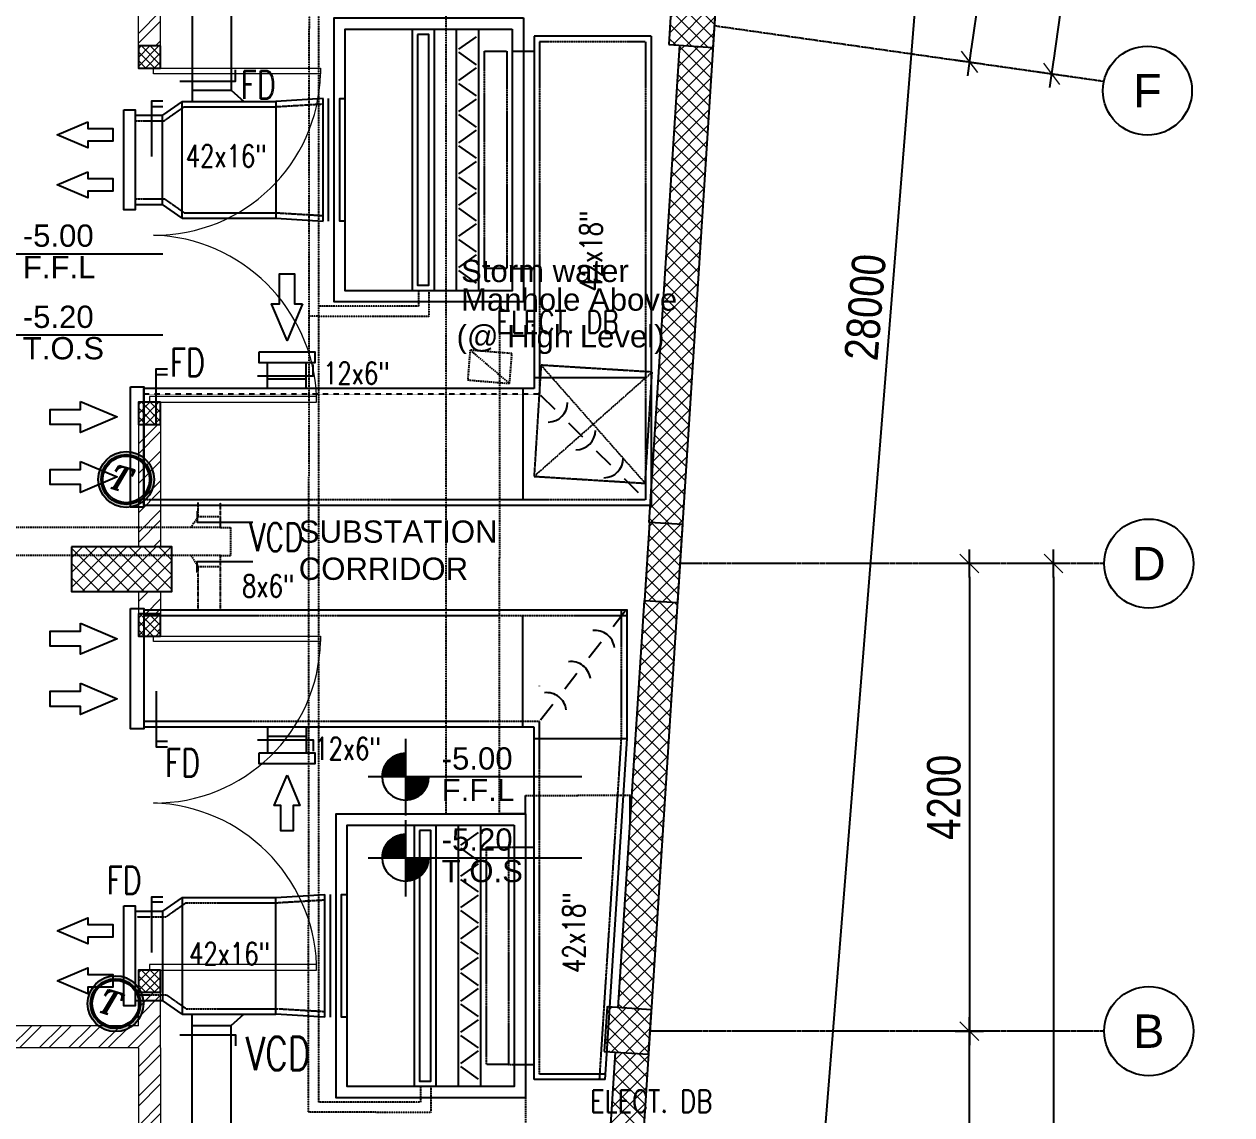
# Model space of a CAD drawing. Header units: inches. Extents: x 1152707 to 1351947, y 326920 to 480291.
# Drawn here: x 1230644 to 1241491, y 346158 to 355954 of the extents above; entities that cross this region are included whole.
import ezdxf
from ezdxf.enums import TextEntityAlignment as Align

# ---------------------------------------------------------------- set-up
doc = ezdxf.new("R2010")
doc.units = ezdxf.units.IN
doc.header["$MEASUREMENT"] = 0
for name, pattern in [('CENTER', [50.8, 31.75, -6.35, 6.35, -6.35]), ('DASHED', [19.05, 12.7, -6.35]), ('DASHED2', [9.525, 6.35, -3.175]), ('DOT2', [3.175, 0, -3.175]), ('HIDDEN', [9.525, 6.35, -3.175]), ('HIDDEN2', [4.7625, 3.175, -1.5875])]:
    doc.linetypes.add(name, pattern=pattern)
for name, color, linetype, lineweight in [('A-BLOCK', 43, 'Continuous', 13), ('A-DOOR', 10, 'Continuous', 15), ('A-HATCH CONCRETE', 254, 'Continuous', 5), ('wall hatch', 252, 'Continuous', 0)]:
    doc.layers.add(name, color=color, linetype=linetype, lineweight=lineweight)
for name, color, linetype in [('AC-Equipment', 2, 'Continuous'), ('AC-Exhaust DUCT', 40, 'Continuous'), ('AC-Fresh DUCT', 100, 'Continuous'), ('AC-Ref PIPES', 3, 'Continuous'), ('AC-Return DUCT', 40, 'Continuous'), ('AC-SDUCT', 5, 'Continuous'), ('AC-Supply  DUCT', 30, 'Continuous'), ('AC-TEXT', 3, 'Continuous'), ('AC-TEXT Fresh DUCT', 140, 'Continuous'), ('AC-TXT', 3, 'Continuous'), ('Axis', 9, 'CENTER'), ('dim-axis', 15, 'Continuous'), ('dim2', 7, 'Continuous'), ('FFNEW', 252, 'Continuous'), ('LGT ELEC', 252, 'Continuous'), ('S-COL', 210, 'Continuous'), ('S-WALL', 1, 'Continuous'), ('SHAFT', 7, 'Continuous'), ('TAXT', 3, 'Continuous'), ('TEXT', 181, 'Continuous'), ('WALL', 30, 'Continuous')]:
    doc.layers.add(name, color=color, linetype=linetype)
doc.styles.add('1', font='romans.shx', dxfattribs={"width": 0.8, "height": 0.125})
doc.styles.add('AC_Duct', font='romans.shx', dxfattribs={"width": 0.8, "height": 0.2})
doc.styles.add('AC_Equipment', font='romans.shx', dxfattribs={"width": 0.75, "height": 0.3})
doc.styles.add('ARIAL', font='ARIALN.TTF')
doc.styles.add('ITALICT', font='italict')
doc.styles.get("Standard").update_dxf_attribs({"font": 'arial.ttf'})
doc.styles.add('style1', font='arial.ttf')
doc.dimstyles.new('DIM-100', dxfattribs={"dimscale": 150, "dimtxt": 2, "dimasz": 1, "dimexe": 0.75, "dimexo": 1, "dimgap": 0.5, "dimtad": 1, "dimdec": 0, "dimzin": 11, "dimdsep": 46, "dimtxsty": 'ARIAL', "dimblk": 'R', "dimcen": 2.5, "dimdle": 1, "dimclrd": 256, "dimclre": 256, "dimclrt": 256, "dimazin": 0, "dimtfac": 1, "dimtdec": 0, "dimtix": 1, "dimtmove": 2, "dimatfit": 3, "dimldrblk": 'R', "dimtolj": 1, "dimtzin": 3, "dimlwd": -1, "dimlwe": 13, "dimarcsym": 0})
pattern_1 = [(45, (1178477.5, -15519.7), (-132.58252, 132.58252), []), (45, (1178565.88, -15519.7), (-132.58252, 132.58252), [])]
pattern_2 = [(45, (1178477.49, -15519.69), (-66.29126, 66.29126), []), (135, (1178477.49, -15519.69), (-66.29126, -66.29126), [])]

# ---------------------------------------------------------------- blocks, each defined once
blk = doc.blocks.new('R')
for p, q in [((0, -1.05), (0, 1.05)), ((-1.05, 0), (1.05, 0))]:
    blk.add_line(p, q)
at = {"color": 4, "lineweight": 13}
blk.add_line((-0.707, -0.707), (0.707, 0.707), dxfattribs=at)
blk = doc.blocks.new('*D122')
at = {"layer": 'Defpoints', "color": 0, "transparency": 16777216}
for p in [(1471950, 582671), (1471356, 578514), (1471356, 578514)]:
    blk.add_point(p, dxfattribs=at)
at = {"layer": 'dim-axis', "color": 251, "linetype": 'DOT2', "lineweight": 13, "transparency": 16777216}
for p, q in [((1472098, 582650), (1472061, 582656)), ((1471505, 578492), (1471468, 578498))]:
    blk.add_line(p, q, dxfattribs=at)
at = {"layer": 'dim-axis', "color": 251, "transparency": 16777216}
blk.add_line((1471933, 582553), (1471373, 578632), dxfattribs=at)
at = {"layer": 'dim-axis', "color": 251, "transparency": 16777216, "xscale": 120, "yscale": 120, "zscale": 120}
for p, rotation in [((1471950, 582671), 81.87732904779527), ((1471356, 578514), 261.8773290477953)]:
    blk.add_blockref('R', p, dxfattribs=dict(at, rotation=rotation))
at = {"layer": 'dim-axis', "color": 251, "transparency": 16777216, "insert": (1471427, 580625), "char_height": 300, "attachment_point": 5, "rotation": 81.8773, "style": 'ARIAL'}
blk.add_mtext('\\A1;4200', dxfattribs=at)
blk = doc.blocks.new('*D126')
at = {"layer": 'Defpoints', "color": 0, "transparency": 16777216}
for p in [(1473731, 589875), (1472094, 578408), (1472094, 578408)]:
    blk.add_point(p, dxfattribs=at)
at = {"layer": 'dim-axis', "color": 251, "linetype": 'DOT2', "lineweight": 13, "transparency": 16777216}
for p, q in [((1473582, 589896), (1473620, 589891)), ((1471946, 578429), (1471983, 578424))]:
    blk.add_line(p, q, dxfattribs=at)
at = {"layer": 'dim-axis', "color": 251, "transparency": 16777216}
blk.add_line((1473714, 589756), (1472111, 578527), dxfattribs=at)
at = {"layer": 'dim-axis', "color": 251, "transparency": 16777216, "xscale": 120, "yscale": 120, "zscale": 120}
for p, rotation in [((1473731, 589875), 81.87726641554076), ((1472094, 578408), 261.8772664155408)]:
    blk.add_blockref('R', p, dxfattribs=dict(at, rotation=rotation))
at = {"layer": 'dim-axis', "color": 251, "transparency": 16777216, "insert": (1472687, 584174), "char_height": 300, "attachment_point": 5, "rotation": 81.8773, "style": 'ARIAL'}
blk.add_mtext('\\A1;11583', dxfattribs=at)
blk = doc.blocks.new('*D127')
at = {"layer": 'Defpoints', "color": 0, "transparency": 16777216}
for p in [(1472112, 574009), (1472112, 562459), (1472112, 562459)]:
    blk.add_point(p, dxfattribs=at)
at = {"layer": 'dim-axis', "color": 251, "linetype": 'DOT2', "lineweight": 13, "transparency": 16777216}
for p, q in [((1471962, 574009), (1472000, 574009)), ((1471962, 562459), (1472000, 562459))]:
    blk.add_line(p, q, dxfattribs=at)
at = {"layer": 'dim-axis', "color": 251, "transparency": 16777216}
blk.add_line((1472112, 573889), (1472112, 562579), dxfattribs=at)
at = {"layer": 'dim-axis', "color": 251, "transparency": 16777216, "xscale": 120, "yscale": 120, "zscale": 120}
for p, rotation in [((1472112, 574009), 90), ((1472112, 562459), 270)]:
    blk.add_blockref('R', p, dxfattribs=dict(at, rotation=rotation))
at = {"layer": 'dim-axis', "color": 251, "transparency": 16777216, "insert": (1471884, 568234), "char_height": 300, "attachment_point": 5, "rotation": 90, "style": 'ARIAL'}
blk.add_mtext('\\A1;11550', dxfattribs=at)
blk = doc.blocks.new('*D106')
at = {"layer": 'Defpoints', "color": 0, "transparency": 16777216}
for p in [(1470260, 590369), (1468019, 562459), (1469530, 562337)]:
    blk.add_point(p, dxfattribs=at)
at = {"layer": 'dim-axis', "color": 251, "linetype": 'DOT2', "lineweight": 13, "transparency": 16777216}
for p, q in [((1470409, 590357), (1471882, 590239)), ((1468169, 562447), (1469642, 562328))]:
    blk.add_line(p, q, dxfattribs=at)
at = {"layer": 'dim-axis', "color": 251, "transparency": 16777216}
blk.add_line((1471760, 590128), (1469539, 562457), dxfattribs=at)
at = {"layer": 'dim-axis', "color": 251, "transparency": 16777216, "xscale": 120, "yscale": 120, "zscale": 120}
for p, rotation in [((1471770, 590248), 85.410651128382), ((1469530, 562337), 265.410651128382)]:
    blk.add_blockref('R', p, dxfattribs=dict(at, rotation=rotation))
at = {"layer": 'dim-axis', "color": 251, "transparency": 16777216, "insert": (1470422, 576311), "char_height": 300, "attachment_point": 5, "rotation": 85.4107, "style": 'ARIAL'}
blk.add_mtext('\\A1;28000', dxfattribs=at)
blk = doc.blocks.new('*D143')
at = {"layer": 'Defpoints', "color": 0, "transparency": 16777216}
for p in [(1470645, 574009), (1470645, 569809), (1471356, 569809)]:
    blk.add_point(p, dxfattribs=at)
at = {"layer": 'dim-axis', "color": 251, "linetype": 'DOT2', "lineweight": 13, "transparency": 16777216}
for p, q in [((1470795, 574009), (1471469, 574009)), ((1470795, 569809), (1471469, 569809))]:
    blk.add_line(p, q, dxfattribs=at)
at = {"layer": 'dim-axis', "color": 251, "transparency": 16777216}
blk.add_line((1471356, 573889), (1471356, 569929), dxfattribs=at)
at = {"layer": 'dim-axis', "color": 251, "transparency": 16777216, "xscale": 120, "yscale": 120, "zscale": 120}
for p, rotation in [((1471356, 574009), 90), ((1471356, 569809), 270)]:
    blk.add_blockref('R', p, dxfattribs=dict(at, rotation=rotation))
at = {"layer": 'dim-axis', "color": 251, "transparency": 16777216, "insert": (1471128, 571909), "char_height": 300, "attachment_point": 5, "rotation": 90, "style": 'ARIAL'}
blk.add_mtext('\\A1;4200', dxfattribs=at)
blk = doc.blocks.new('*D144')
at = {"layer": 'Defpoints', "color": 0, "transparency": 16777216}
for p in [(1470645, 569809), (1471356, 569809), (1470645, 565759)]:
    blk.add_point(p, dxfattribs=at)
at = {"layer": 'dim-axis', "color": 251, "linetype": 'DOT2', "lineweight": 13, "transparency": 16777216}
for p, q in [((1470795, 569809), (1471469, 569809)), ((1470795, 565759), (1471469, 565759))]:
    blk.add_line(p, q, dxfattribs=at)
at = {"layer": 'dim-axis', "color": 251, "transparency": 16777216}
blk.add_line((1471356, 565879), (1471356, 569689), dxfattribs=at)
at = {"layer": 'dim-axis', "color": 251, "transparency": 16777216, "xscale": 120, "yscale": 120, "zscale": 120}
for p, rotation in [((1471356, 569809), 90), ((1471356, 565759), 270)]:
    blk.add_blockref('R', p, dxfattribs=dict(at, rotation=rotation))
at = {"layer": 'dim-axis', "color": 251, "transparency": 16777216, "insert": (1471128, 567784), "char_height": 300, "attachment_point": 5, "rotation": 90, "style": 'ARIAL'}
blk.add_mtext('\\A1;4050', dxfattribs=at)
blk = doc.blocks.new('SEDRGFE')
at = {"layer": 'wall hatch', "ltscale": 500}
h = blk.add_hatch(dxfattribs=at)
h.set_pattern_fill('ANSI35', color=250, scale=500)
h.set_pattern_definition([(45, (1393765.3, 692564.65), (-88.38835, 88.38835), []), (45, (1393853.68, 692564.65), (-88.38835, 88.38835), [156.25, -31.25, 0, -31.25])])
edge = h.paths.add_edge_path(flags=17)
edge.add_line((1395397, 703056), (1395199, 703084))
edge.add_line((1395199, 703084), (1394088, 695296))
edge.add_line((1394088, 695296), (1394301, 695265))
edge.add_line((1394301, 695265), (1395397, 703056))
edge.add_line((1395397, 703056), (1395199, 703084))
h.paths.add_polyline_path([(1395397, 703056), (1395199, 703084), (1394088, 695296), (1394301, 695265)], flags=17)
h.paths.add_polyline_path([(1389810, 680290), (1389610, 680288), (1389610, 674888), (1389810, 674888)])
blk = doc.blocks.new('SWDFHGTRD')
at = {"layer": 'A-HATCH CONCRETE'}
h = blk.add_hatch(dxfattribs=at)
h.set_pattern_fill('ANSI37', color=254, scale=750)
h.set_pattern_definition([(45, (1178476.84, -15514.68), (-66.29126, 66.29126), []), (135, (1178476.84, -15514.68), (-66.29126, -66.29126), [])])
h.paths.add_polyline_path([(1236434, 409180), (1236833, 409154), (1236859, 409553), (1236459, 409579)])
h = blk.add_hatch(dxfattribs=at)
h.set_pattern_fill('ANSI37,_O', color=254, scale=450)
h.set_pattern_definition([(45, (1178477.49, -8019.695), (-39.7747564, 39.7747564), []), (135, (1178477.49, -8019.695), (-39.7747564, -39.7747564), [])])
h.paths.add_polyline_path([(1231870, 409167), (1231670, 409167), (1231670, 408967), (1231870, 408967)])
h = blk.add_hatch(dxfattribs=at)
h.set_pattern_fill('ANSI37,_O', color=254, scale=450)
h.set_pattern_definition([(45, (1178477.49, -11219.695), (-39.7747564, 39.7747564), []), (135, (1178477.49, -11219.695), (-39.7747564, -39.7747564), [])])
h.paths.add_polyline_path([(1231870, 405967), (1231670, 405967), (1231670, 405767), (1231870, 405767)])
h = blk.add_hatch(dxfattribs=at)
h.set_pattern_fill('ANSI37', color=254, scale=750)
h.set_pattern_definition(pattern_2)
h.paths.add_polyline_path([(1236215, 404187), (1236514, 404168), (1236559, 404867), (1236260, 404886)])
h = blk.add_hatch(dxfattribs=at)
h.set_pattern_fill('ANSI37', color=254, scale=750)
h.set_pattern_definition(pattern_2)
h.paths.add_polyline_path([(1231070, 404667), (1231070, 404267), (1231971, 404267), (1231971, 404667)])
h = blk.add_hatch(dxfattribs=at)
h.set_pattern_fill('ANSI37,_O', color=254, scale=450)
h.set_pattern_definition([(45, (1178477.49, -15519.695), (-39.7747564, 39.7747564), []), (135, (1178477.49, -15519.695), (-39.7747564, -39.7747564), [])])
h.paths.add_polyline_path([(1231870, 404067), (1231670, 404067), (1231670, 403867), (1231870, 403867)])
h = blk.add_hatch(dxfattribs=at)
h.set_pattern_fill('ANSI37,_O', color=254, scale=450)
h.set_pattern_definition([(45, (1178477.49, -16319.695), (-39.7747564, 39.7747564), []), (135, (1178477.49, -16319.695), (-39.7747564, -39.7747564), [])])
h.paths.add_polyline_path([(1231870, 400867), (1231670, 400867), (1231670, 400667), (1231870, 400667)])
h = blk.add_hatch(dxfattribs=at)
h.set_pattern_fill('ANSI37', color=254, scale=750)
h.set_pattern_definition([(45, (1178476.25, -15527.655), (-66.29126, 66.29126), []), (135, (1178476.25, -15527.655), (-66.29126, -66.29126), [])])
h.paths.add_polyline_path([(1235854, 400135), (1236253, 400110), (1236279, 400509), (1235880, 400535)])
at = {"layer": 'TEXT', "ltscale": 0.5}
h = blk.add_hatch(dxfattribs=at)
h.set_pattern_fill('ANSI31', color=254, scale=0.8)
h.set_pattern_definition([(45, (152077.1624, -186969.23843), (-0.070710678119, 0.070710678119), [])])
h.paths.add_polyline_path([(1234069, 402814, 0.414214), (1233859, 402604), (1234069, 402604)])
h.paths.add_polyline_path([(1234279, 402604), (1234069, 402604), (1234069, 402394, 0.414214)])
h = blk.add_hatch(dxfattribs=at)
h.set_pattern_fill('ANSI31', color=254, scale=0.8)
h.set_pattern_definition([(45, (152077.1624, -187697.63843), (-0.070710678119, 0.070710678119), [])])
h.paths.add_polyline_path([(1234069, 402086, 0.414214), (1233859, 401876), (1234069, 401876)])
h.paths.add_polyline_path([(1234279, 401876), (1234069, 401876), (1234069, 401666, 0.414214)])
at = {"layer": 'wall hatch', "ltscale": 500}
h = blk.add_hatch(dxfattribs=at)
h.set_pattern_fill('ANSI35', color=254, scale=500)
h.set_pattern_definition([(45, (1230525.84, 410944.42), (-88.3883, 88.3883), []), (45, (1230614.23, 410944.42), (-88.3883, 88.3883), [156.25, -31.25, 0, -31.25])])
edge = h.paths.add_edge_path(flags=17)
edge.add_line((1232158, 421436), (1231960, 421464))
edge.add_line((1231960, 421464), (1230848, 413676))
edge.add_line((1230848, 413676), (1231062, 413645))
edge.add_line((1231062, 413645), (1232158, 421436))
edge.add_line((1232158, 421436), (1231960, 421464))
h.paths.add_polyline_path([(1232158, 421436), (1231960, 421464), (1230848, 413676), (1231062, 413645)], flags=17)
h.paths.add_polyline_path([(1230334, 410127), (1230362, 410325), (1226370, 410894), (1226370, 410733), (1226370, 410696), (1226370, 399967), (1226570, 399967), (1226570, 410664)])
h.paths.add_polyline_path([(1230652, 410940), (1230454, 410968), (1230419, 410721), (1230617, 410692)])
h.paths.add_polyline_path([(1226370, 398667), (1226570, 398670), (1226570, 398767), (1226370, 398767)])
h = blk.add_hatch(dxfattribs=at)
h.set_pattern_fill('ANSI32', color=254, scale=500)
h.set_pattern_definition(pattern_1)
h.paths.add_polyline_path([(1231211, 410022), (1231324, 409985), (1231211, 410022)])
h.paths.add_polyline_path([(1231670, 409167), (1231870, 409167), (1231870, 410109), (1231352, 410183), (1231324, 409985), (1231670, 409934), (1231670, 408967)])
h = blk.add_hatch(dxfattribs=at)
h.set_pattern_fill('ANSI32', color=254, scale=500)
h.set_pattern_definition([(45, (1178452.5, -15519.7), (-132.58252, 132.58252), []), (45, (1178540.88, -15519.7), (-132.58252, 132.58252), [])])
h.paths.add_polyline_path([(1231870, 404267), (1231845, 404267), (1231845, 403867), (1231856, 403867), (1231870, 403867)])
h.paths.add_polyline_path([(1231670, 404067), (1231845, 404067), (1231845, 404267), (1231670, 404267)])
h.paths.add_polyline_path([(1231870, 405767), (1231670, 405767), (1231670, 404667), (1231870, 404667)])
h = blk.add_hatch(dxfattribs=at)
h.set_pattern_fill('ANSI32', color=254, scale=500)
h.set_pattern_definition(pattern_1)
edge = h.paths.add_edge_path()
edge.add_line((1231870, 400667), (1231670, 400667))
edge.add_line((1231670, 400667), (1231670, 400367))
edge.add_line((1231670, 400367), (1227146, 400367))
edge.add_arc((1226771, 400311), 379, -22.3179, 8.5397, ccw=False)
edge.add_line((1227122, 400167), (1231670, 400167))
edge.add_line((1231670, 400167), (1231670, 399417))
edge.add_line((1231670, 399417), (1231870, 399417))
edge.add_line((1231870, 399417), (1231870, 400667))
at = {"layer": 'A-BLOCK', "color": 254, "ltscale": 100}
for p, q in [((1231870, 408967), (1231870, 410109)), ((1231670, 408967), (1231670, 409936)), ((1231870, 408967), (1231670, 408967)), ((1231670, 405967), (1231670, 404667)), ((1231870, 405967), (1231670, 405967)), ((1231870, 405967), (1231870, 404667)), ((1231670, 404267), (1231670, 403867)), ((1231870, 404267), (1231870, 403867)), ((1231870, 403867), (1231670, 403867)), ((1231670, 400367), (1231670, 400867)), ((1231870, 400867), (1231670, 400867)), ((1231870, 400167), (1231870, 400867)), ((1231670, 400367), (1226570, 400367)), ((1231670, 400167), (1226570, 400167)), ((1231670, 400167), (1231670, 399217)), ((1231870, 400167), (1231870, 399217))]:
    blk.add_line(p, q, dxfattribs=at)
at = {"layer": 'A-DOOR', "color": 254}
for p, q in [((1231806, 408917), (1231806, 408967)), ((1231770, 406017), (1231770, 405967)), ((1231806, 403817), (1231806, 403867)), ((1231770, 400917), (1231770, 400867))]:
    blk.add_line(p, q, dxfattribs=at)
for points in [[(1231856, 408967), (1231806, 408967), (1233305, 408967), (1233305, 408917), (1231806, 408917)], [(1231820, 405967), (1231770, 405967), (1233270, 405967), (1233270, 406017), (1231770, 406017)], [(1231856, 403867), (1231806, 403867), (1233305, 403867), (1233305, 403817), (1231806, 403817)], [(1231820, 400867), (1231770, 400867), (1233270, 400867), (1233270, 400917), (1231770, 400917)]]:
    blk.add_lwpolyline(points, dxfattribs=at)
for centre, radius, start, end in [((1231819, 408954), 1487, 269.4746, 358.5943), ((1231757, 405953), 1515, 2.4168, 88.1519), ((1231819, 403854), 1487, 269.4746, 358.5943), ((1231757, 400853), 1515, 2.4168, 88.1519)]:
    blk.add_arc(centre, radius, start, end, dxfattribs=at)
at = {"layer": 'A-HATCH CONCRETE', "color": 254, "linetype": 'Continuous'}
for p, q in [((1236439, 409251), (1236438, 409252)), ((1236442, 409300), (1236443, 409301)), ((1236513, 408841), (1236826, 409155)), ((1236522, 408983), (1236702, 409163)), ((1236531, 409125), (1236577, 409171)), ((1236815, 408876), (1236533, 409158)), ((1236823, 409000), (1236658, 409165)), ((1236831, 409125), (1236800, 409156)), ((1236504, 408700), (1236824, 409020)), ((1236807, 408751), (1236525, 409033)), ((1236799, 408626), (1236517, 408908)), ((1236495, 408558), (1236815, 408879)), ((1236486, 408416), (1236806, 408737)), ((1236791, 408502), (1236509, 408784)), ((1236477, 408275), (1236797, 408595)), ((1236783, 408377), (1236501, 408659)), ((1236775, 408253), (1236493, 408535)), ((1236468, 408133), (1236788, 408454)), ((1236767, 408128), (1236485, 408410)), ((1236458, 407991), (1236779, 408312)), ((1236759, 408003), (1236477, 408285)), ((1236449, 407850), (1236770, 408170)), ((1236751, 407879), (1236469, 408161)), ((1236440, 407708), (1236761, 408029)), ((1236743, 407754), (1236461, 408036)), ((1236431, 407566), (1236752, 407887)), ((1236735, 407629), (1236453, 407912)), ((1236422, 407425), (1236743, 407745)), ((1236727, 407505), (1236445, 407787)), ((1236413, 407283), (1236734, 407604)), ((1236720, 407380), (1236437, 407662)), ((1236712, 407256), (1236429, 407538)), ((1236404, 407141), (1236725, 407462)), ((1236704, 407131), (1236421, 407413)), ((1236395, 407000), (1236716, 407320)), ((1236696, 407006), (1236413, 407289)), ((1236386, 406858), (1236707, 407179)), ((1236688, 406882), (1236405, 407164)), ((1236377, 406716), (1236698, 407037)), ((1236680, 406757), (1236397, 407039)), ((1236368, 406575), (1236689, 406896)), ((1236672, 406633), (1236389, 406915)), ((1236359, 406433), (1236679, 406754)), ((1236664, 406508), (1236381, 406790)), ((1236656, 406383), (1236373, 406666)), ((1236349, 406291), (1236670, 406612)), ((1236648, 406259), (1236365, 406541)), ((1236340, 406150), (1236661, 406471)), ((1236640, 406134), (1236357, 406416)), ((1236331, 406008), (1236652, 406329)), ((1236632, 406010), (1236349, 406292)), ((1236322, 405866), (1236643, 406187)), ((1236624, 405885), (1236341, 406167)), ((1236313, 405725), (1236634, 406046)), ((1236616, 405760), (1236334, 406043)), ((1236304, 405583), (1236625, 405904)), ((1236608, 405636), (1236326, 405918)), ((1236295, 405441), (1236616, 405762)), ((1236600, 405511), (1236318, 405794)), ((1236592, 405386), (1236310, 405669)), ((1236286, 405300), (1236607, 405621)), ((1236584, 405262), (1236302, 405544)), ((1236277, 405158), (1236598, 405479)), ((1236268, 405016), (1236589, 405337)), ((1236576, 405137), (1236294, 405420)), ((1236568, 405013), (1236286, 405295)), ((1236269, 404885), (1236580, 405196)), ((1236560, 404888), (1236278, 405171)), ((1236441, 404874), (1236270, 405046)), ((1236394, 404877), (1236571, 405054)), ((1236300, 404883), (1236262, 404921)), ((1236518, 404869), (1236562, 404912)), ((1236254, 404797), (1236254, 404797)), ((1236259, 404875), (1236259, 404875)), ((1236250, 404733), (1236250, 404733)), ((1236240, 404591), (1236241, 404592)), ((1236246, 404672), (1236246, 404672)), ((1236238, 404547), (1236238, 404548)), ((1236230, 404423), (1236230, 404423)), ((1236231, 404450), (1236232, 404450)), ((1236222, 404308), (1236223, 404308)), ((1236222, 404298), (1236222, 404298)), ((1236195, 403883), (1236482, 404170)), ((1236204, 404025), (1236358, 404178)), ((1236213, 404166), (1236233, 404186)), ((1236496, 403891), (1236214, 404174)), ((1236504, 404016), (1236341, 404179)), ((1236512, 404140), (1236483, 404170)), ((1236186, 403741), (1236507, 404063)), ((1236488, 403767), (1236206, 404049)), ((1236177, 403600), (1236498, 403921)), ((1236480, 403642), (1236198, 403925)), ((1236168, 403458), (1236489, 403779)), ((1236472, 403518), (1236190, 403800)), ((1236159, 403316), (1236480, 403638)), ((1236464, 403393), (1236182, 403675)), ((1236150, 403175), (1236471, 403496)), ((1236456, 403268), (1236174, 403551)), ((1236448, 403144), (1236166, 403426)), ((1236141, 403033), (1236462, 403354)), ((1236440, 403019), (1236158, 403302)), ((1236131, 402891), (1236453, 403213)), ((1236432, 402895), (1236150, 403177)), ((1236122, 402750), (1236444, 403071)), ((1236424, 402770), (1236142, 403052)), ((1236113, 402608), (1236434, 402929)), ((1236416, 402645), (1236134, 402928)), ((1236104, 402466), (1236425, 402788)), ((1236408, 402521), (1236126, 402803)), ((1236095, 402325), (1236416, 402646)), ((1236400, 402396), (1236118, 402679)), ((1236392, 402272), (1236110, 402554)), ((1236086, 402183), (1236407, 402504)), ((1236384, 402147), (1236102, 402429)), ((1236077, 402041), (1236398, 402363)), ((1236376, 402022), (1236094, 402305)), ((1236068, 401900), (1236389, 402221)), ((1236368, 401898), (1236086, 402180)), ((1236059, 401758), (1236380, 402079)), ((1236360, 401773), (1236078, 402056)), ((1236050, 401616), (1236371, 401938)), ((1236352, 401649), (1236070, 401931)), ((1236041, 401475), (1236362, 401796)), ((1236344, 401524), (1236062, 401807)), ((1236032, 401333), (1236353, 401654)), ((1236336, 401399), (1236054, 401682)), ((1236328, 401275), (1236046, 401557)), ((1236022, 401191), (1236344, 401513)), ((1236320, 401150), (1236038, 401433)), ((1236013, 401050), (1236335, 401371)), ((1236004, 400908), (1236325, 401229)), ((1236312, 401026), (1236030, 401308)), ((1236304, 400901), (1236022, 401184)), ((1235995, 400766), (1236316, 401088)), ((1236296, 400776), (1236014, 401059)), ((1235986, 400625), (1236307, 400946)), ((1236288, 400652), (1236006, 400934)), ((1236280, 400527), (1235998, 400810)), ((1236020, 400526), (1236298, 400804)), ((1236158, 400517), (1235990, 400685)), ((1236144, 400518), (1236289, 400663)), ((1236017, 400526), (1235982, 400561)), ((1235878, 400517), (1235879, 400518)), ((1235880, 400530), (1235879, 400531)), ((1236269, 400510), (1236280, 400521)), ((1235869, 400375), (1235870, 400376)), ((1235872, 400405), (1235871, 400406)), ((1235860, 400234), (1235861, 400234)), ((1235864, 400281), (1235863, 400281)), ((1235856, 400156), (1235855, 400157)), ((1235878, 400134), (1235870, 400142)), ((1235892, 400133), (1235900, 400140)), ((1235950, 400058), (1236017, 400125)), ((1236241, 399904), (1236020, 400125)), ((1235932, 399775), (1236253, 400096)), ((1235941, 399916), (1236141, 400117)), ((1236233, 399780), (1235950, 400062)), ((1236249, 400029), (1236162, 400116)), ((1235923, 399633), (1236244, 399954)), ((1236225, 399655), (1235942, 399938)), ((1235913, 399491), (1236235, 399813)), ((1236217, 399531), (1235934, 399813)), ((1236209, 399406), (1235926, 399688)), ((1235904, 399350), (1236226, 399671))]:
    blk.add_line(p, q, dxfattribs=at)
at = {"layer": 'S-COL', "color": 254, "linetype": 'ByBlock'}
blk.add_lwpolyline([(1236434, 409180), (1236833, 409154), (1236859, 409553), (1236459, 409579)], close=True, dxfattribs=at)
at = {"layer": 'S-COL', "color": 254}
for points in [[(1231870, 409167), (1231670, 409167), (1231670, 408967), (1231870, 408967)], [(1231870, 405967), (1231670, 405967), (1231670, 405767), (1231870, 405767)], [(1236215, 404187), (1236514, 404168), (1236559, 404867), (1236260, 404886)], [(1231070, 404667), (1231070, 404267), (1231971, 404267), (1231971, 404667)], [(1231870, 404067), (1231670, 404067), (1231670, 403867), (1231870, 403867)], [(1231870, 400867), (1231670, 400867), (1231670, 400667), (1231870, 400667)], [(1235854, 400135), (1236253, 400110), (1236279, 400509), (1235880, 400535)]]:
    blk.add_lwpolyline(points, close=True, dxfattribs=at)
at = {"layer": 'S-WALL', "color": 254}
for points in [[(1187961, 427993), (1187961, 427993), (1185666, 392967), (1235796, 392967), (1237587, 420910), (1223622, 422903)], [(1236259, 404886), (1236534, 409173)], [(1235980, 400528), (1236215, 404187)], [(1235752, 396966), (1235954, 400129)]]:
    blk.add_lwpolyline(points, dxfattribs=at)
at = {"layer": 'SHAFT', "color": 254, "linetype": 'HIDDEN', "ltscale": 0.5}
for p, q in [((1235224, 405301, 0), (1236284, 406237, 0)), ((1235286, 406299, 0), (1236222, 405239, 0))]:
    blk.add_line(p, q, dxfattribs=at)
at = {"layer": 'SHAFT', "color": 254, "linetype": 'HIDDEN', "ltscale": 0.5, "elevation": 0}
blk.add_lwpolyline([(1235286, 406299), (1235224, 405301), (1236222, 405239), (1236284, 406237)], close=True, dxfattribs=at)
at = {"layer": 'TEXT', "color": 254, "ltscale": 0.5}
for p, q in [((1229973, 407300), (1231891, 407300)), ((1229973, 406572), (1231891, 406572)), ((1234069, 402942), (1234069, 402254)), ((1233735, 402604), (1235652, 402604)), ((1234069, 402213), (1234069, 401526)), ((1233735, 401876), (1235652, 401876))]:
    blk.add_line(p, q, dxfattribs=at)
for centre in [(1234069, 402604), (1234069, 401876)]:
    blk.add_arc(centre, 210, 90, 0, dxfattribs=at)
at = {"layer": 'TAXT', "color": 254, "ltscale": 100, "style": 'style1'}
for s, p in [('Storm water', (1234568, 407046)), ('Manhole Above', (1234568, 406789)), ('(@ High Level)', (1234528, 406459))]:
    blk.add_text(s, height=200, dxfattribs=at).set_placement(p)
at = {"layer": 'TEXT', "color": 254, "ltscale": 0.5, "style": 'style1'}
for s, p in [('-5.00', (1230632, 407363)), ('F.F.L', (1230632, 407080)), ('-5.20', (1230632, 406634)), ('T.O.S', (1230632, 406352)), ('-5.00', (1234394, 402667)), ('F.F.L', (1234394, 402384)), ('-5.20', (1234394, 401939)), ('T.O.S', (1234394, 401656))]:
    blk.add_text(s, height=200, dxfattribs=at).set_placement(p)
blk = doc.blocks.new('A$C00FA4E35')
at = {"layer": 'AC-SDUCT'}
h = blk.add_hatch(color=252, dxfattribs=at)
edge = h.paths.add_edge_path()
edge.add_arc((59085.525, 15086.166), 250.924, 163.6029845, 523.6029845, ccw=False)
edge = h.paths.add_edge_path(flags=17)
edge.add_arc((59085.525, 15086.166), 223.699, 163.6029845, 523.6029845, ccw=False)
h = blk.add_hatch(color=252, dxfattribs=at)
edge = h.paths.add_edge_path()
edge.add_arc((58989.844, 10377.912), 250.924, 163.6029845, 523.6029845, ccw=False)
edge = h.paths.add_edge_path(flags=17)
edge.add_arc((58989.844, 10377.912), 223.699, 163.6029845, 523.6029845, ccw=False)
at = {"color": 252, "linetype": 'Continuous', "ltscale": 100}
for p, q in [((59315.533, 18437.229), (59415.533, 18437.229)), ((59355.688, 16029.61), (59455.688, 16029.61)), ((59355.688, 12734.261), (59455.688, 12734.261)), ((59415.533, 11288.196), (59315.533, 11288.196))]:
    blk.add_line(p, q, dxfattribs=at)
at = {"color": 252, "linetype": 'Continuous', "ltscale": 0.02}
for p, q in [((62749.031, 16003.216), (63749.031, 16003.216)), ((62649.031, 15903.216), (62649.031, 14903.216)), ((62937.14, 15715.107), (62810.922, 15841.326)), ((63187.14, 15465.107), (63060.922, 15591.326)), ((63437.14, 15215.107), (63310.922, 15341.326)), ((63687.14, 14965.107), (63560.922, 15091.326))]:
    blk.add_line(p, q, dxfattribs=at)
at = {"color": 252, "linetype": 'Continuous', "ltscale": 100}
for points in [[(59566.362, 18664.692), (60066.362, 18664.692), (60066.362, 18764.692)], [(59315.533, 17987.229), (59315.533, 18487.229), (59415.533, 18487.229)], [(58740.473, 18297.668), (58740.473, 18237.668), (58965.473, 18237.668), (58965.473, 18125.168), (58740.473, 18125.168), (58740.473, 18065.168), (58465.473, 18181.418), (58740.473, 18297.668)], [(58740.553, 17847.702), (58740.553, 17787.702), (58965.553, 17787.702), (58965.553, 17675.202), (58740.553, 17675.202), (58740.553, 17615.202), (58465.553, 17731.452), (58740.553, 17847.702)], [(60669.545, 16662.69), (60530.045, 16332.69), (60390.545, 16662.69), (60462.545, 16662.69), (60462.545, 16932.69), (60597.545, 16932.69), (60597.545, 16662.69), (60669.545, 16662.69)], [(59355.688, 15579.61), (59355.688, 16079.61), (59455.688, 16079.61)], [(60265.29, 16017.396), (60765.29, 16017.396), (60765.29, 16117.396)], [(58674.044, 15787.716), (59004.044, 15648.216), (58674.044, 15508.716), (58674.044, 15580.716), (58404.044, 15580.716), (58404.044, 15715.716), (58674.044, 15715.716), (58674.044, 15787.716)], [(58674.044, 15247.716), (59004.044, 15108.216), (58674.044, 14968.716), (58674.044, 15040.716), (58404.044, 15040.716), (58404.044, 15175.716), (58674.044, 15175.716), (58674.044, 15247.716)], [(59721.693, 14801.047), (59721.693, 14701.047), (60221.693, 14701.047)], [(59721.693, 14249.884), (59721.693, 14349.884), (60221.693, 14349.884)], [(58674.044, 13795.154), (59004.044, 13655.654), (58674.044, 13516.154), (58674.044, 13588.154), (58404.044, 13588.154), (58404.044, 13723.154), (58674.044, 13723.154), (58674.044, 13795.154)], [(58674.044, 13255.154), (59004.044, 13115.654), (58674.044, 12976.154), (58674.044, 13048.154), (58404.044, 13048.154), (58404.044, 13183.154), (58674.044, 13183.154), (58674.044, 13255.154)], [(59355.688, 13184.261), (59355.688, 12684.261), (59455.688, 12684.261)], [(60265.29, 12746.475), (60765.29, 12746.475), (60765.29, 12646.475)], [(60530.045, 12431.181), (60646.295, 12156.181), (60586.295, 12156.181), (60586.295, 11931.181), (60473.795, 11931.181), (60473.795, 12156.181), (60413.795, 12156.181), (60530.045, 12431.181)], [(59315.533, 10838.196), (59315.533, 11338.196), (59415.533, 11338.196)], [(58465.553, 11032.419), (58740.553, 11148.669), (58740.553, 11088.669), (58965.553, 11088.669), (58965.553, 10976.169), (58740.553, 10976.169), (58740.553, 10916.169), (58465.553, 11032.419)], [(58465.553, 10582.419), (58740.553, 10698.669), (58740.553, 10638.669), (58965.553, 10638.669), (58965.553, 10526.169), (58740.553, 10526.169), (58740.553, 10466.169), (58465.553, 10582.419)], [(59566.362, 10099.179), (60066.362, 10099.179), (60066.362, 9999.179)]]:
    blk.add_lwpolyline(points, dxfattribs=at)
for points in [[(59065.553, 18406.452), (59165.553, 18406.452), (59165.553, 17506.452), (59065.553, 17506.452)], [(60280.045, 16232.69), (60780.045, 16232.69), (60780.045, 16132.69), (60280.045, 16132.69)], [(59124.044, 15918.216), (59244.044, 15918.216), (59244.044, 14838.216), (59124.044, 14838.216)], [(59124.044, 13925.654), (59244.044, 13925.654), (59244.044, 12845.654), (59124.044, 12845.654)], [(60280.045, 12631.181), (60780.045, 12631.181), (60780.045, 12531.181), (60280.045, 12531.181)], [(59065.553, 11257.419), (59165.553, 11257.419), (59165.553, 10357.419), (59065.553, 10357.419)]]:
    blk.add_lwpolyline(points, close=True, dxfattribs=at)
at = {"color": 252, "linetype": 'Continuous', "ltscale": 0.02}
for centre in [(62875.287, 15776.96), (63125.287, 15526.96), (63375.287, 15276.96)]:
    blk.add_arc(centre, 175, 270, 0, dxfattribs=at)
at = {"layer": 'AC-Equipment', "color": 252, "linetype": 'Continuous'}
for p, q in [((61653.231, 19131.452), (61653.231, 16781.452)), ((61853.231, 16781.452), (61853.231, 19131.452)), ((62053.231, 16781.452), (62053.231, 19131.452)), ((62253.231, 16781.452), (62253.231, 19131.452)), ((60853.231, 17406.452), (60853.231, 18506.452)), ((60903.231, 17406.452), (60903.231, 18506.452)), ((60953.231, 17406.452), (60953.231, 18506.452)), ((61670.671, 11982.419), (61670.671, 9632.419)), ((61870.671, 9632.419), (61870.671, 11982.419)), ((62070.671, 9632.419), (62070.671, 11982.419)), ((62270.671, 9632.419), (62270.671, 11982.419)), ((60870.671, 10257.419), (60870.671, 11357.419)), ((60920.671, 10257.419), (60920.671, 11357.419)), ((60970.671, 10257.419), (60970.671, 11357.419))]:
    blk.add_line(p, q, dxfattribs=at)
at = {"layer": 'AC-Equipment', "color": 252, "linetype": 'Continuous', "ltscale": 0.02}
for p, q in [((62073.231, 18950.747), (62233.231, 19062.78)), ((62233.231, 18810.705), (62073.231, 18922.738)), ((62073.231, 18670.664), (62233.231, 18782.697)), ((62233.231, 18530.622), (62073.231, 18642.655)), ((62073.231, 18390.581), (62233.231, 18502.614)), ((62233.231, 18250.539), (62073.231, 18362.572)), ((62073.231, 18110.498), (62233.231, 18222.531)), ((62233.231, 17970.456), (62073.231, 18082.489)), ((62073.231, 17830.415), (62233.231, 17942.448)), ((62233.231, 17690.373), (62073.231, 17802.406)), ((62073.231, 17550.331), (62233.231, 17662.365)), ((62233.231, 17410.29), (62073.231, 17522.323)), ((62073.231, 17270.248), (62233.231, 17382.282)), ((62233.231, 17130.207), (62073.231, 17242.24)), ((62073.231, 16990.165), (62233.231, 17102.199)), ((62233.231, 16850.124), (62073.231, 16962.157)), ((62090.671, 11801.714), (62250.671, 11913.747)), ((62250.671, 11661.672), (62090.671, 11773.705)), ((62090.671, 11521.631), (62250.671, 11633.664)), ((62250.671, 11381.589), (62090.671, 11493.622)), ((62090.671, 11241.548), (62250.671, 11353.581)), ((62250.671, 11101.506), (62090.671, 11213.539)), ((62090.671, 10961.465), (62250.671, 11073.498)), ((62250.671, 10821.423), (62090.671, 10933.456)), ((62090.671, 10681.382), (62250.671, 10793.415)), ((62250.671, 10541.34), (62090.671, 10653.373)), ((62090.671, 10401.299), (62250.671, 10513.332)), ((62250.671, 10261.257), (62090.671, 10373.29)), ((62090.671, 10121.216), (62250.671, 10233.249)), ((62250.671, 9981.174), (62090.671, 10093.207)), ((62090.671, 9841.133), (62250.671, 9953.166)), ((62250.671, 9701.091), (62090.671, 9813.124))]:
    blk.add_line(p, q, dxfattribs=at)
at = {"layer": 'AC-Equipment', "color": 252, "linetype": 'Continuous'}
for points in [[(62653.231, 19231.452), (62653.231, 16681.452), (60953.231, 16681.452), (60953.231, 19231.452)], [(62553.231, 19131.452), (62553.231, 16781.452), (61053.231, 16781.452), (61053.231, 19131.452)], [(61703.231, 19081.452), (61703.231, 16831.452), (61803.231, 16831.452), (61803.231, 19081.452)], [(62670.671, 12082.419), (62670.671, 9532.419), (60970.671, 9532.419), (60970.671, 12082.419)], [(62570.671, 11982.419), (62570.671, 9632.419), (61070.671, 9632.419), (61070.671, 11982.419)], [(61720.671, 11932.419), (61720.671, 9682.419), (61820.671, 9682.419), (61820.671, 11932.419)]]:
    blk.add_lwpolyline(points, close=True, dxfattribs=at)
at = {"layer": 'AC-Equipment', "color": 252, "linetype": 'DASHED2', "ltscale": 0.05}
for points in [[(62503.231, 18931.452), (62503.231, 16981.452), (62303.231, 16981.452), (62303.231, 18931.452)], [(62520.671, 11782.419), (62520.671, 9832.419), (62320.671, 9832.419), (62320.671, 11782.419)]]:
    blk.add_lwpolyline(points, close=True, dxfattribs=at)
at = {"layer": 'AC-Equipment', "color": 252, "linetype": 'Continuous'}
for points in [[(61053.231, 17406.452), (61003.231, 17406.452), (61003.231, 18506.452), (61053.231, 18506.452)], [(61070.671, 10257.419), (61020.671, 10257.419), (61020.671, 11357.419), (61070.671, 11357.419)]]:
    blk.add_lwpolyline(points, dxfattribs=at)
at = {"layer": 'AC-Exhaust DUCT', "color": 252, "linetype": 'DASHED'}
blk.add_line((62174.136, 16247.525), (62528.55, 15948.716), dxfattribs=at)
blk.add_lwpolyline([(62550.471, 16216.745), (62174.136, 16247.525), (62152.215, 15979.497), (62528.55, 15948.716)], close=True, dxfattribs=at)
at = {"layer": 'AC-Fresh DUCT', "color": 252, "linetype": 'CENTER', "ltscale": 0.02}
for p, q in [((59732.415, 14753.394), (59732.415, 14878.82)), ((59932.415, 14653.394), (59932.415, 14878.82)), ((59932.415, 13910.654), (59932.415, 14403.394)), ((59732.415, 13910.654), (59732.415, 14303.394))]:
    blk.add_line(p, q, dxfattribs=at)
at = {"layer": 'AC-Fresh DUCT', "color": 252, "linetype": 'DASHED'}
for p, q in [((59665.614, 14653.394), (59732.415, 14753.394)), ((59732.415, 14753.394), (59932.415, 14753.394)), ((59932.415, 14653.394), (53817.548, 14653.394)), ((59932.415, 14653.394), (60022.182, 14653.394)), ((60022.182, 14653.394), (60022.182, 14403.394)), ((59932.415, 14403.394), (53895.992, 14403.394)), ((59666.861, 14403.394), (59732.415, 14303.394)), ((59932.415, 14403.394), (60022.182, 14403.394)), ((59732.415, 14303.394), (59932.415, 14303.394))]:
    blk.add_line(p, q, dxfattribs=at)
at = {"layer": 'AC-Ref PIPES', "color": 252, "linetype": 'DASHED', "ltscale": 0.02}
for p, q in [((61959.871, 12082.419), (61959.871, 21462.198)), ((60815.949, 9493.976), (60815.949, 19993.948)), ((60723.251, 9402.217), (60731.078, 19924.586)), ((61710.701, 16781.602), (61710.701, 16643.009)), ((61803.231, 16781.452), (61803.059, 16550.434)), ((61710.701, 16643.009), (60815.949, 16643.009)), ((61803.059, 16550.434), (60728.569, 16551.233)), ((61728.141, 9632.569), (61728.141, 9493.976)), ((61820.671, 9632.419), (61820.499, 9401.401)), ((61728.141, 9493.976), (60815.949, 9493.976)), ((61820.499, 9401.401), (60723.251, 9402.217))]:
    blk.add_line(p, q, dxfattribs=at)
at = {"layer": 'AC-Return DUCT', "color": 252}
for p, q in [((62749.031, 19068.062), (62749.031, 15903.216)), ((63799.031, 19068.062), (63799.031, 14853.216)), ((60355.728, 15903.216), (60355.728, 16132.69)), ((60700.588, 15903.216), (60700.588, 16132.69)), ((60700.588, 15985.501), (60355.728, 15985.501)), ((62749.031, 15903.216), (59244.044, 15903.216)), ((63799.031, 14853.216), (59244.044, 14853.216)), ((63583.757, 13910.654), (59244.044, 13910.654)), ((63568.181, 13902.803), (63458.667, 13761.846)), ((63583.757, 12760.654), (63583.757, 13916.589)), ((62649.031, 12860.654), (62649.031, 13860.654)), ((63351.267, 13623.611), (63241.753, 13482.654)), ((63134.353, 13344.419), (63024.839, 13203.462)), ((62917.439, 13065.227), (62807.925, 12924.27)), ((62749.031, 12860.654), (59244.044, 12860.654)), ((60355.728, 12860.654), (60355.728, 12631.181)), ((60700.588, 12860.654), (60700.588, 12631.181)), ((62749.031, 9695.808), (62749.031, 12860.654)), ((60700.588, 12778.37), (60355.728, 12778.37)), ((62749.031, 12760.654), (63583.757, 12760.654))]:
    blk.add_line(p, q, dxfattribs=at)
at = {"layer": 'AC-Return DUCT', "color": 252, "linetype": 'Continuous'}
for p, q in [((63799.031, 19068.062), (62749.031, 19068.062)), ((62553.231, 18931.452), (62749.031, 18931.452)), ((62553.231, 16981.452), (62749.031, 16981.452)), ((59244.044, 14853.216), (59244.044, 15903.216)), ((59244.044, 14903.216), (59244.044, 15853.216)), ((59244.044, 13910.654), (59244.044, 12860.654)), ((59244.044, 13860.654), (59244.044, 12910.654)), ((62553.231, 11782.419), (62749.031, 11782.419)), ((62553.231, 9832.419), (62749.031, 9832.419)), ((63387.244, 9695.808), (62749.031, 9695.808))]:
    blk.add_line(p, q, dxfattribs=at)
at = {"layer": 'AC-Return DUCT', "color": 252, "linetype": 'DASHED', "ltscale": 0.02}
for p, q in [((62553.231, 18931.452), (62629.81, 18931.452)), ((62553.231, 16981.452), (62629.81, 16981.452)), ((62520.671, 11782.419), (62749.031, 11782.419)), ((62553.231, 11782.419), (62629.81, 11782.419)), ((62520.671, 9832.419), (62749.031, 9832.419)), ((62553.231, 9832.419), (62629.81, 9832.419))]:
    blk.add_line(p, q, dxfattribs=at)
at = {"layer": 'AC-Return DUCT', "color": 252}
blk.add_lwpolyline([(63387.244, 9695.808), (63583.757, 12760.654)], dxfattribs=at)
for centre in [(63297.6, 13554.536), (63080.686, 13275.343), (62863.772, 12996.151)]:
    blk.add_arc(centre, 175, 7.1551215, 97.1551215, dxfattribs=at)
at = {"layer": 'AC-SDUCT', "color": 252}
for centre, radius in [((59085.525, 15086.166), 250.924), ((59085.525, 15086.166), 223.699), ((58989.844, 10377.912), 250.924), ((58989.844, 10377.912), 223.699)]:
    blk.add_circle(centre, radius, dxfattribs=at)
at = {"layer": 'AC-Supply  DUCT', "color": 252, "linetype": 'Continuous', "ltscale": 0.02}
for p, q in [((59678.633, 21203.083), (59678.633, 18481.452)), ((60028.633, 21203.083), (60028.633, 18581.452)), ((59678.633, 18581.452), (60028.633, 18581.452)), ((59589.075, 18481.452), (60428.998, 18481.452)), ((59589.075, 17431.452), (60428.998, 17431.452)), ((59589.075, 11332.419), (60428.998, 11332.419)), ((59589.075, 10282.419), (60428.998, 10282.419)), ((59678.633, 7500.962), (59678.633, 10282.419)), ((59678.633, 10182.419), (60028.633, 10182.419)), ((60028.633, 7500.962), (60028.633, 10182.419))]:
    blk.add_line(p, q, dxfattribs=at)
at = {"layer": 'AC-Supply  DUCT', "color": 252, "linetype": 'HIDDEN2', "ltscale": 0.1}
for p, q in [((62799.031, 19018.062), (62799.031, 15853.216)), ((63749.031, 19018.062), (62799.031, 19018.062)), ((63749.031, 19018.062), (63749.031, 14903.216)), ((60856.172, 18456.538), (60431.94, 18431.538)), ((59604.926, 18431.452), (59428.948, 18307.412)), ((59604.926, 18431.452), (60428.998, 18431.452)), ((59165.553, 18307.412), (59428.948, 18307.412)), ((59165.553, 17605.492), (59428.948, 17605.492)), ((59604.926, 17481.452), (59428.948, 17605.492)), ((59604.926, 17481.452), (60428.998, 17481.452)), ((60431.94, 17481.365), (60856.172, 17456.365)), ((63749.031, 14903.216), (59244.044, 14903.216)), ((63533.757, 12760.654), (63533.757, 13916.589)), ((63583.757, 13860.654), (59244.044, 13860.654)), ((62799.031, 12910.654), (59244.044, 12910.654)), ((62799.031, 9745.808), (62799.031, 12910.654)), ((59622.366, 11282.419), (59446.389, 11158.379)), ((59622.366, 11282.419), (60446.439, 11282.419)), ((60873.613, 11307.506), (60449.38, 11282.506)), ((59182.994, 11158.379), (59446.389, 11158.379)), ((59182.994, 10456.459), (59446.389, 10456.459)), ((59622.366, 10332.419), (59446.389, 10456.459)), ((59622.366, 10332.419), (60446.439, 10332.419)), ((60449.38, 10332.332), (60873.613, 10307.332)), ((63390.45, 9745.808), (62799.031, 9745.808))]:
    blk.add_line(p, q, dxfattribs=at)
at = {"layer": 'AC-Supply  DUCT', "color": 252}
for p, q in [((60028.633, 18581.452), (60142.021, 18481.452)), ((59589.075, 18481.452), (59413.097, 18357.412)), ((59589.075, 17431.452), (59589.075, 18481.452)), ((60853.231, 18506.452), (60428.998, 18481.452)), ((60428.998, 18481.452), (60428.998, 17431.452)), ((59165.553, 18357.412), (59413.097, 18357.412)), ((59413.097, 17555.492), (59413.097, 18357.412)), ((59165.553, 17555.492), (59413.097, 17555.492)), ((59589.075, 17431.452), (59413.097, 17555.492)), ((60428.998, 17431.452), (60853.231, 17406.452)), ((59589.075, 11332.419), (59413.097, 11208.379)), ((59589.075, 11332.419), (59589.075, 10282.419)), ((60428.998, 11332.419), (60870.671, 11357.419)), ((60428.998, 10282.419), (60428.998, 11332.419)), ((59165.553, 11208.379), (59413.097, 11208.379)), ((59413.097, 11208.379), (59413.097, 10406.459)), ((59165.553, 10406.459), (59413.097, 10406.459)), ((59589.075, 10282.419), (59413.097, 10406.459)), ((60028.633, 10182.419), (60142.021, 10282.419)), ((60870.671, 10257.419), (60428.998, 10282.419))]:
    blk.add_line(p, q, dxfattribs=at)
at = {"layer": 'AC-Supply  DUCT', "color": 252, "linetype": 'HIDDEN2', "ltscale": 0.001}
for p, q in [((62799.031, 15853.216), (59244.044, 15853.216)), ((62799.031, 15535.015), (62799.031, 15531.587)), ((62799.031, 13228.856), (62799.031, 13232.284))]:
    blk.add_line(p, q, dxfattribs=at)
at = {"layer": 'AC-Supply  DUCT', "color": 252, "linetype": 'HIDDEN2', "ltscale": 0.1}
blk.add_lwpolyline([(63337.347, 9699.008), (63533.859, 12763.854)], dxfattribs=at)
at = {"layer": 'dim2', "color": 252}
for p, q in [((62653.168, 16681.452), (62437.677, 16681.452)), ((62670.671, 12082.481), (62670.671, 12248.54)), ((63612.358, 12022.102), (63612.358, 12248.54)), ((62670.609, 12082.419), (62437.677, 12082.419)), ((62670.734, 9532.419), (62670.851, 9532.419))]:
    blk.add_line(p, q, dxfattribs=at)
at = {"layer": 'dim2', "color": 252, "linetype": 'DASHED'}
for p, q in [((62437.857, 16681.272), (62437.857, 14382.117)), ((62437.857, 12082.599), (62437.857, 14381.753)), ((62670.851, 12248.36), (63141.051, 12248.36)), ((63612.178, 12248.36), (63141.979, 12248.36)), ((62670.671, 9532.239), (62670.671, 7806.373))]:
    blk.add_line(p, q, dxfattribs=at)
for points in [[(62437.827, 16681.272), (62437.887, 16681.272), (62437.857, 16681.452)], [(62670.851, 12248.39), (62670.851, 12248.33), (62670.671, 12248.36)], [(63612.178, 12248.39), (63612.178, 12248.33), (63612.358, 12248.36)], [(62437.827, 12082.599), (62437.887, 12082.599), (62437.857, 12082.419)], [(62670.641, 9532.239), (62670.701, 9532.239), (62670.671, 9532.419)]]:
    blk.add_solid(points, dxfattribs=at)
at = {"layer": 'WALL', "color": 252}
for centre in [(59085.525, 15086.166), (58989.844, 10377.912)]:
    blk.add_circle(centre, 209.429, dxfattribs=at)
at = {"color": 252, "linetype": 'Continuous', "ltscale": 100}
for tag, height, style, width, p in [('AHU', 288, 'AC_Equipment', 0.75, (56884.46, 22822.455)), ('B.03', 240, 'AC_Equipment', 0.7, (56884.46, 22467.255)), ('AHU', 288, 'AC_Equipment', 0.75, (63011.551, 19982.621)), ('200', 200, 'AC_Duct', 0.7, (62072.937, 19668.014)), ('B.01', 240, 'AC_Equipment', 0.7, (63011.551, 19627.421)), ('150', 200, 'AC_Duct', 0.7, (54936.662, 19610.001)), ('AHU', 288, 'AC_Equipment', 0.75, (24436.928, 17572.269)), ('B.04', 240, 'AC_Equipment', 0.7, (24436.928, 17217.069)), ('EF', 288, 'AC_Equipment', 0.75, (13361.997, 10940.286)), ('01', 240, 'AC_Equipment', 0.7, (13361.997, 10585.086)), ('AHU', 288, 'AC_Equipment', 0.75, (62113.318, 8777.511)), ('200', 200, 'AC_Duct', 0.7, (61069.801, 8536.962)), ('B.02', 240, 'AC_Equipment', 0.7, (62113.318, 8422.311)), ('MSU', 288, 'AC_Equipment', 0.75, (18640.373, 4334.348)), ('B.01', 240, 'AC_Equipment', 0.7, (18640.373, 3979.148))]:
    blk.add_attdef(tag, text='', height=height, dxfattribs=dict(at, style=style, width=width)).set_placement(p, align=Align.CENTER)
at = {"layer": 'AC-SDUCT', "color": 252, "style": 'ITALICT'}
for p in [(58911.614, 15021.952), (58815.933, 10313.698)]:
    blk.add_text('T', height=211.078, rotation=343.6029845, dxfattribs=at).set_placement(p)
at = {"layer": 'AC-TEXT', "color": 252, "char_height": 200, "attachment_point": 3, "style": 'AC_Duct'}
for insert in [(63508.158, 16601.318), (64349.723, 9601.471)]:
    blk.add_mtext('ELECT. DB', dxfattribs=dict(at, insert=insert))
at = {"layer": 'AC-TEXT Fresh DUCT', "color": 252, "style": '1', "width": 0.75}
blk.add_text('8x6" ', height=200, dxfattribs=at).set_placement((60126.851, 14029.499))
at = {"layer": 'AC-TXT', "color": 252, "style": '1', "width": 0.75}
for s, height, p in [('FD', 250, (60114.314, 18505.888)), ('42x16" ', 200, (59620.935, 17891.544, 0)), ('FD', 250, (59477.737, 16011.331, 0)), ('12x6" ', 200, (60854.541, 15940.584, 0)), ('VCD', 250, (60191.655, 14443.37)), ('12x6" ', 200, (60775.359, 12568.898, 0)), ('FD', 250, (59434.849, 12416.48, 0)), ('FD', 250, (58909.124, 11361.217)), ('42x16" ', 200, (59651.107, 10726.845, 0)), ('VCD', 300, (60160.615, 9780.351))]:
    blk.add_text(s, height=height, dxfattribs=at).set_placement(p)
for p in [(63360.524, 16773.413, 0), (63206.144, 10652.366, 0)]:
    blk.add_text('42x18" ', height=200, rotation=90, dxfattribs=at).set_placement(p)
at = {"layer": 'dim2', "color": 252, "linetype": 'DASHED', "char_height": 0.18, "attachment_point": 5}
for s, insert in [('\\A1;4599.03', (62437.857, 14381.935)), ('\\A1;941.69', (63141.515, 12248.36))]:
    blk.add_mtext(s, dxfattribs=dict(at, insert=insert))
at = {"layer": 'TEXT', "color": 252, "ltscale": 0.5, "insert": (60635.57, 14717.559), "char_height": 200, "width": 5174.88133, "attachment_point": 1, "style": 'style1'}
blk.add_mtext('SUBSTATION\\PCORRIDOR ', dxfattribs=at)
blk = doc.blocks.new('SGSR')
at = {"layer": 'Axis', "color": 251, "ltscale": 0.5}
for p, q in [((1469069.5, 578839.9), (1472567.8, 578340.6)), ((1472567.8, 574008.6), (1468759.8, 574008.6)), ((1472567.8, 569808.6), (1468490.5, 569808.6))]:
    blk.add_line(p, q, dxfattribs=at)
at = {"layer": 'Axis', "color": 251, "linetype": 'Continuous'}
for centre in [(1472955, 578255.8), (1472967.8, 574008.6), (1472967.8, 569808.6)]:
    blk.add_circle(centre, 400, dxfattribs=at)
at = {"layer": 'S-WALL', "color": 251}
blk.add_lwpolyline([(1417889.2, 562458.6), (1468019.2, 562458.6), (1469810.8, 590401.2), (1420184.3, 597484.1)], close=True, dxfattribs=at)
at = {"layer": 'Axis', "color": 251, "linetype": 'Continuous', "style": 'style1'}
for s, p in [('F', (1472955, 578255.8)), ('D', (1472967.8, 574008.6)), ('B', (1472967.8, 569808.6))]:
    blk.add_text(s, height=300, dxfattribs=at).set_placement(p, align=Align.MIDDLE)
at = {"layer": 'dim-axis', "color": 251}
for p1, p2, distance, picture, middle in [((1470259.6, 590369.1), (1468019.2, 562458.6), 1515.3, '*D106', (1470422.4, 576310.8)), ((1473731, 589874.6), (1472094.4, 578408.2), 0, '*D126', (1472686.8, 584173.7)), ((1472112.4, 574008.6), (1472112.4, 562458.6), 0, '*D127', (1471884.3, 568233.6))]:
    dim = blk.add_aligned_dim(p1=p1, p2=p2, distance=distance, dimstyle='DIM-100', override={"dimasz": 0.8, "dimclrd": 251, "dimclre": 251, "dimclrt": 251}, dxfattribs=at)
    dim.commit()
    dim.dimension.update_dxf_attribs({"geometry": picture, "text_midpoint": middle})
for base, p1, p2, angle, picture, middle in [((1471356.1, 578513.6), (1471949.6, 582671.4), (1471356.1, 578513.6), 81.87733, '*D122', (1471427, 580624.7)), ((1471356.1, 569808.6), (1470645.2, 574008.6), (1470645.2, 569808.6), 90, '*D143', (1471128, 571908.6)), ((1471356.1, 569808.6), (1470645.2, 565758.6), (1470645.2, 569808.6), 270, '*D144', (1471128, 567783.6))]:
    dim = blk.add_linear_dim(base=base, p1=p1, p2=p2, angle=angle, dimstyle='DIM-100', override={"dimasz": 0.8, "dimclrd": 251, "dimclre": 251, "dimclrt": 251}, dxfattribs=at)
    dim.commit()
    dim.dimension.update_dxf_attribs({"geometry": picture, "text_midpoint": middle})

msp = doc.modelspace()

# ---------------------------------------------------------------- block references
at = {"color": 252, "linetype": 'Continuous', "ltscale": 100}
msp.add_blockref('A$C00FA4E35', (1172475, 336779), dxfattribs=at)
at = {"layer": 'AC-Fresh DUCT', "linetype": 'DASHED', "ltscale": 0.1}
msp.add_blockref('SEDRGFE', (-163239, -335028), dxfattribs=at)
at = {"layer": 'FFNEW', "color": 6, "linetype": 'Continuous'}
msp.add_blockref('SGSR', (-232223, -222899), dxfattribs=at)
at = {"layer": 'LGT ELEC', "color": 252, "linetype": 'Continuous'}
msp.add_blockref('SWDFHGTRD', (0, -53408), dxfattribs=at)

doc.saveas('drawing.dxf')
